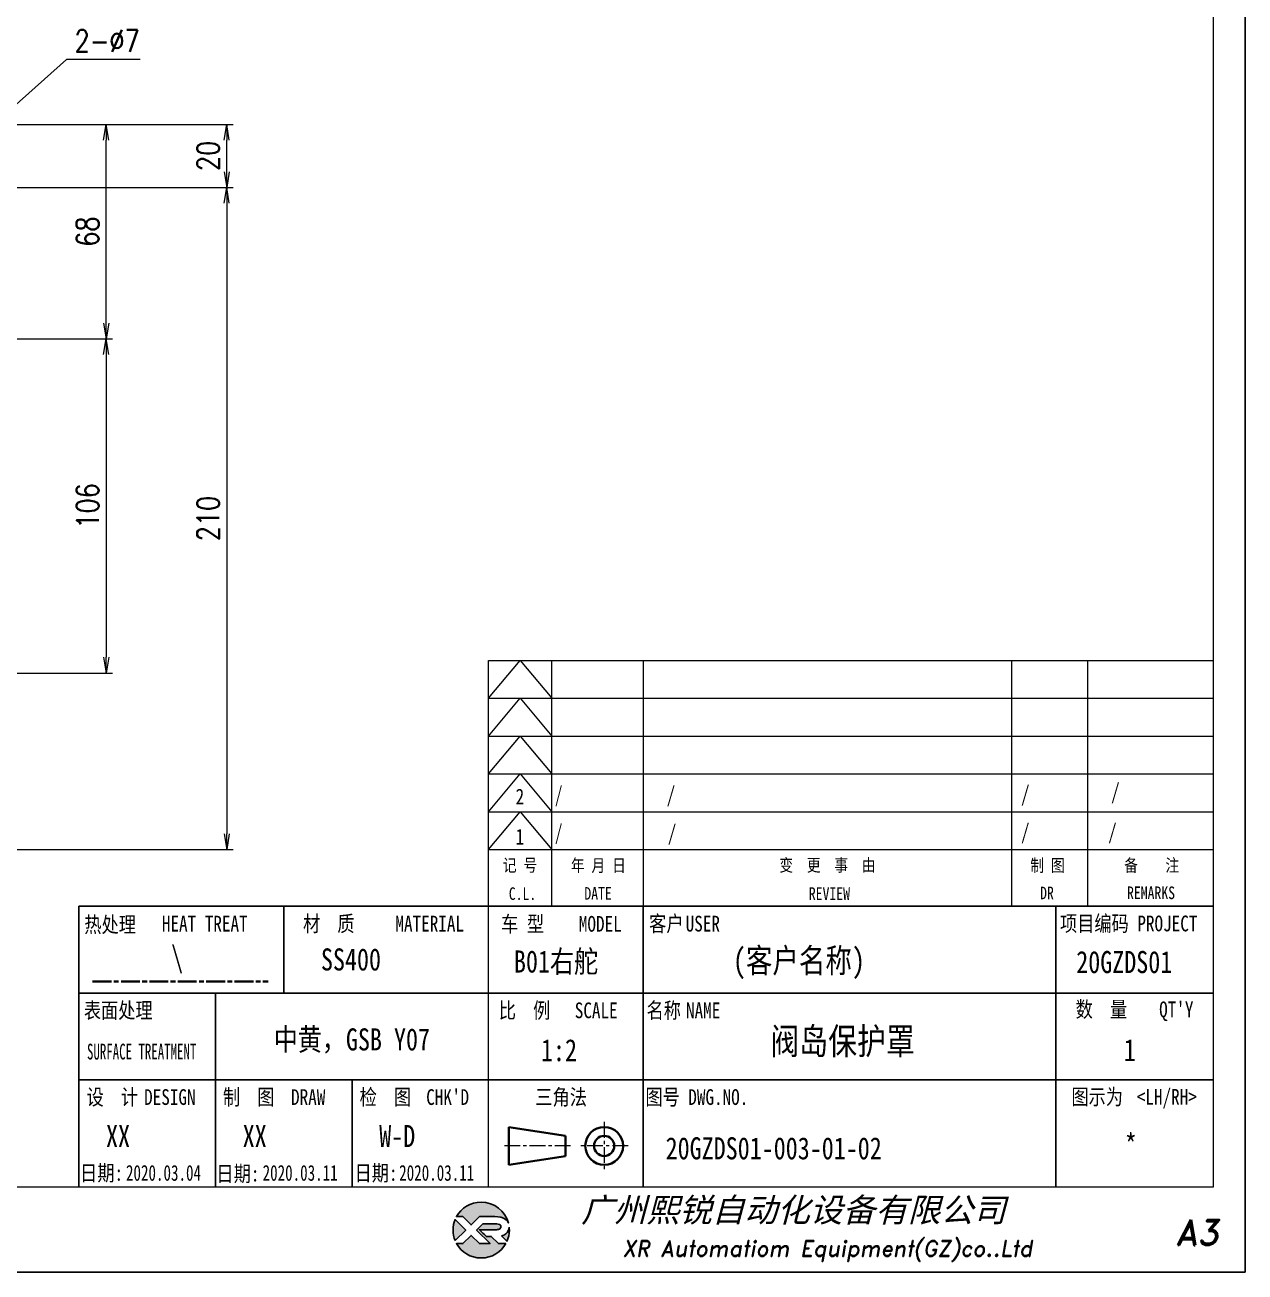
# Model space of a CAD drawing. Header units: inches. Extents: x 269 to 10986, y 1043 to 4337.
# Drawn here: x 721.9 to 1109, y 3497.4 to 3892.9 of the extents above; entities that cross this region are included whole.
import ezdxf
from ezdxf.enums import TextEntityAlignment as Align

# ---------------------------------------------------------------- set-up
doc = ezdxf.new("R2010")
doc.units = ezdxf.units.IN
doc.header["$MEASUREMENT"] = 0
doc.linetypes.add('AM_ISO08W050x2', pattern=[9, 6, -0.75, 1.5, -0.75])
doc.linetypes.add('CENTER', pattern=[2, 1.25, -0.25, 0.25, -0.25])
for name, color, linetype in [('DIM', 3, 'Continuous'), ('layer 1', 7, 'Continuous'), ('图\\M+19E79\\M+195B6\\M+18E9A', 7, 'Continuous'), ('图号', 7, 'Continuous'), ('图名', 7, 'Continuous'), ('数量', 7, 'Continuous'), ('材质', 7, 'Continuous'), ('表面处理', 7, 'Continuous'), ('车型', 7, 'Continuous')]:
    doc.layers.add(name, color=color, linetype=linetype)
for name, color, linetype, lineweight in [('中心线', 2, 'AM_ISO08W050x2', 18), ('图框', 7, 'Continuous', 18), ('标注线', 3, 'Continuous', 18), ('热处理', 7, 'Continuous', 20), ('粗点划线', 6, 'AM_ISO08W050x2', 35)]:
    doc.layers.add(name, color=color, linetype=linetype, lineweight=lineweight)
doc.layers.add('打印', color=7, linetype='Continuous', lineweight=15, plot=False)
doc.layers.add('打印-禁用', color=7, linetype='Continuous', lineweight=15, plot=False)
doc.styles.add('DIM', font='romans.shx', dxfattribs={"width": 0.8, "bigfont": 'bigfont.shx'})
doc.styles.add('STYLE1', font='')
doc.styles.add('国标', font='simfang.ttf', dxfattribs={"width": 0.8})
doc.styles.add('标题\\M+18E9A', font='romand.shx', dxfattribs={"oblique": 10, "bigfont": 'bigfont.shx'})
doc.styles.get('STYLE1').set_extended_font_data('SimSun')
doc.dimstyles.new('XR 1-2$0', dxfattribs={"dimscale": 2, "dimtxt": 3.5, "dimasz": 2.5, "dimexe": 1, "dimexo": 0.625, "dimgap": 1.2, "dimtad": 1, "dimdsep": 46, "dimtxsty": 'DIM', "dimblk": 'OPEN', "dimcen": 0, "dimclrd": 8, "dimclre": 8, "dimclrt": 2, "dimazin": 2, "dimtfac": 0.5, "dimtmove": 0, "dimatfit": 3, "dimldrblk": 'OPEN', "dimfxl": 0, "dimtolj": 2, "dimlwd": 13, "dimlwe": 13, "dimarcsym": 0})
doc.dimstyles.new('XR 1-2$3', dxfattribs={"dimscale": 2, "dimtxt": 3.5, "dimasz": 2.5, "dimexe": 1, "dimexo": 0.625, "dimgap": 1.2, "dimtad": 1, "dimtoh": 1, "dimdsep": 46, "dimtxsty": 'DIM', "dimblk": 'OPEN', "dimcen": 0, "dimclrd": 8, "dimclre": 8, "dimclrt": 2, "dimazin": 2, "dimtfac": 0.5, "dimtofl": 0, "dimtmove": 0, "dimatfit": 3, "dimldrblk": 'OPEN', "dimfxl": 0, "dimtolj": 2, "dimlwd": 18, "dimlwe": 18, "dimarcsym": 0})

# ---------------------------------------------------------------- blocks, each defined once
blk = doc.blocks.new('XR')
at = {"true_color": 0xfc8000}
h = blk.add_hatch(color=30, dxfattribs=at)
h.set_gradient(color1=(252, 128, 0), rotation=240, one_color=1, tint=1, name='INVCURVED')
edge = h.paths.add_edge_path()
edge.add_spline(control_points=[(-434.18, -5928.47), (-433.9, -5928.74), (-433.63, -5929.01), (-433.63, -5929.01), (-433.63, -5929.01), (-433.63, -5929.01), (-433.36, -5928.74), (-433.09, -5928.47)], knot_values=[0.5625, 0.5625, 0.5625, 0.5625, 0.625, 0.625, 0.625, 0.625, 0.6875, 0.6875, 0.6875, 0.6875], degree=3, periodic=0)
edge.add_spline(control_points=[(-433.09, -5928.47), (-432.82, -5928.2), (-432.54, -5927.93), (-432.54, -5927.93), (-432.54, -5927.93), (-432.54, -5927.93), (-432.04, -5927.93), (-431.53, -5927.93)], knot_values=[0.4375, 0.4375, 0.4375, 0.4375, 0.5, 0.5, 0.5, 0.5, 0.5625, 0.5625, 0.5625, 0.5625], degree=3, periodic=0)
edge.add_spline(control_points=[(-431.53, -5927.93), (-431.03, -5927.93), (-430.52, -5927.93), (-430.52, -5927.93), (-430.52, -5927.93), (-430, -5927.93), (-429.43, -5927.96), (-429.01, -5928.33)], knot_values=[0.25, 0.25, 0.25, 0.25, 0.3125, 0.3125, 0.3125, 0.3125, 0.4375, 0.4375, 0.4375, 0.4375], degree=3, periodic=0)
edge.add_spline(control_points=[(-429.01, -5928.33), (-428.88, -5928.44), (-428.78, -5928.59), (-428.71, -5928.75)], knot_values=[0.125, 0.125, 0.125, 0.125, 0.25, 0.25, 0.25, 0.25], degree=3, periodic=0)
edge.add_spline(control_points=[(-428.71, -5928.75), (-429.13, -5927.18), (-430.58, -5926.02), (-432.31, -5926.02)], knot_values=[0, 0, 0, 0, 0.125, 0.125, 0.125, 0.125], degree=3, periodic=0)
edge.add_spline(control_points=[(-432.31, -5926.02), (-433.72, -5926.02), (-434.94, -5926.79), (-435.58, -5927.93)], knot_values=[0.875, 0.875, 0.875, 0.875, 1, 1, 1, 1], degree=3, periodic=0)
edge.add_spline(control_points=[(-435.58, -5927.93), (-435.58, -5927.93), (-434.72, -5927.93), (-434.72, -5927.93), (-434.72, -5927.93), (-434.72, -5927.93), (-434.45, -5928.2), (-434.18, -5928.47)], knot_values=[0.6875, 0.6875, 0.6875, 0.6875, 0.8125, 0.8125, 0.8125, 0.8125, 0.875, 0.875, 0.875, 0.875], degree=3, periodic=0)
edge = h.paths.add_edge_path()
edge.add_spline(control_points=[(-434.79, -5929.26), (-435.04, -5929.02), (-435.34, -5928.72), (-435.54, -5928.53)], knot_values=[0.562504, 0.562504, 0.562504, 0.562504, 0.656252, 0.656252, 0.656252, 0.656252], degree=3, periodic=0)
edge.add_spline(control_points=[(-435.54, -5928.53), (-435.67, -5928.4), (-435.76, -5928.31), (-435.76, -5928.31), (-435.76, -5928.31), (-435.94, -5928.74), (-436.03, -5929.21), (-436.03, -5929.71)], knot_values=[0.25, 0.25, 0.25, 0.25, 0.312504, 0.312504, 0.312504, 0.312504, 0.562504, 0.562504, 0.562504, 0.562504], degree=3, periodic=0)
edge.add_spline(control_points=[(-436.03, -5929.71), (-436.03, -5930.2), (-435.94, -5930.67), (-435.76, -5931.1), (-435.76, -5931.1), (-435.4, -5930.75), (-435.05, -5930.4)], knot_values=[0.874998, 0.874998, 0.874998, 0.874998, 1.124998, 1.124998, 1.124998, 1.25, 1.25, 1.25, 1.25], degree=3, periodic=0)
edge.add_spline(control_points=[(-435.05, -5930.4), (-434.7, -5930.05), (-434.34, -5929.71), (-434.34, -5929.71), (-434.34, -5929.71), (-434.34, -5929.71), (-434.34, -5929.71), (-434.34, -5929.71)], knot_values=[0.749878, 0.749878, 0.749878, 0.749878, 0.874875, 0.874875, 0.874875, 0.874875, 0.874998, 0.874998, 0.874998, 0.874998], degree=3, periodic=0)
edge.add_spline(control_points=[(-434.34, -5929.71), (-434.34, -5929.71), (-434.34, -5929.71), (-434.34, -5929.71)], knot_values=[0.749634, 0.749634, 0.749634, 0.749634, 0.749817, 0.749817, 0.749817, 0.749817], degree=3, periodic=0)
edge.add_spline(control_points=[(-434.35, -5929.7), (-434.35, -5929.7), (-434.35, -5929.7), (-434.35, -5929.7)], knot_values=[0.738281, 0.738281, 0.738281, 0.738281, 0.742188, 0.742188, 0.742188, 0.742188], degree=3, periodic=0)
edge.add_spline(control_points=[(-434.35, -5929.7), (-434.36, -5929.69), (-434.37, -5929.68), (-434.38, -5929.67)], knot_values=[0.726563, 0.726563, 0.726563, 0.726563, 0.738281, 0.738281, 0.738281, 0.738281], degree=3, periodic=0)
edge.add_spline(control_points=[(-434.38, -5929.67), (-434.38, -5929.66), (-434.39, -5929.65), (-434.4, -5929.65)], knot_values=[0.718751, 0.718751, 0.718751, 0.718751, 0.726563, 0.726563, 0.726563, 0.726563], degree=3, periodic=0)
edge.add_spline(control_points=[(-434.4, -5929.65), (-434.42, -5929.63), (-434.45, -5929.6), (-434.47, -5929.58)], knot_values=[0.703126, 0.703126, 0.703126, 0.703126, 0.718751, 0.718751, 0.718751, 0.718751], degree=3, periodic=0)
edge.add_spline(control_points=[(-434.47, -5929.58), (-434.5, -5929.55), (-434.53, -5929.52), (-434.56, -5929.49)], knot_values=[0.687501, 0.687501, 0.687501, 0.687501, 0.703126, 0.703126, 0.703126, 0.703126], degree=3, periodic=0)
edge.add_spline(control_points=[(-434.56, -5929.49), (-434.63, -5929.42), (-434.71, -5929.35), (-434.79, -5929.26)], knot_values=[0.656252, 0.656252, 0.656252, 0.656252, 0.687501, 0.687501, 0.687501, 0.687501], degree=3, periodic=0)
at = {"true_color": 0x0348ff}
h = blk.add_hatch(color=160, dxfattribs=at)
h.set_gradient(color1=(3, 72, 255), color2=(0, 41, 153), one_color=1, tint=0.3, name='HEMISPHERICAL')
edge = h.paths.add_edge_path()
edge.add_spline(control_points=[(-432.54, -5929.67), (-432.26, -5929.95), (-431.94, -5930.23), (-431.66, -5930.51), (-431.66, -5930.51), (-431.66, -5930.51), (-431.66, -5930.51), (-431.66, -5930.51)], knot_values=[0.736842, 0.736842, 0.736842, 0.736842, 0.789474, 0.789474, 0.789474, 0.789474, 0.802633, 0.802633, 0.802633, 0.802633], degree=3, periodic=0)
edge.add_spline(control_points=[(-431.66, -5930.51), (-431.65, -5930.51), (-431.65, -5930.52), (-431.65, -5930.52)], knot_values=[0.802633, 0.802633, 0.802633, 0.802633, 0.815791, 0.815791, 0.815791, 0.815791], degree=3, periodic=0)
edge.add_spline(control_points=[(-431.65, -5930.52), (-431.64, -5930.53), (-431.64, -5930.53), (-431.64, -5930.53)], knot_values=[0.815791, 0.815791, 0.815791, 0.815791, 0.82237, 0.82237, 0.82237, 0.82237], degree=3, periodic=0)
edge.add_spline(control_points=[(-431.64, -5930.53), (-431.64, -5930.53), (-431.64, -5930.53), (-431.63, -5930.54)], knot_values=[0.82237, 0.82237, 0.82237, 0.82237, 0.828949, 0.828949, 0.828949, 0.828949], degree=3, periodic=0)
edge.add_spline(control_points=[(-431.63, -5930.54), (-431.63, -5930.54), (-431.63, -5930.54), (-431.63, -5930.54), (-431.63, -5930.54), (-431.63, -5930.54), (-431.59, -5930.54), (-431.52, -5930.54)], knot_values=[0.841901, 0.841901, 0.841901, 0.841901, 0.842105, 0.842105, 0.842105, 0.842105, 0.855264, 0.855264, 0.855264, 0.855264], degree=3, periodic=0)
edge.add_spline(control_points=[(-431.52, -5930.54), (-431.46, -5930.54), (-431.38, -5930.54), (-431.3, -5930.54)], knot_values=[0.855264, 0.855264, 0.855264, 0.855264, 0.868422, 0.868422, 0.868422, 0.868422], degree=3, periodic=0)
edge.add_spline(control_points=[(-431.3, -5930.54), (-431.26, -5930.54), (-431.22, -5930.54), (-431.18, -5930.54)], knot_values=[0.868422, 0.868422, 0.868422, 0.868422, 0.875, 0.875, 0.875, 0.875], degree=3, periodic=0)
edge.add_spline(control_points=[(-431.18, -5930.54), (-431.14, -5930.54), (-431.1, -5930.54), (-431.07, -5930.54)], knot_values=[0.875, 0.875, 0.875, 0.875, 0.881579, 0.881579, 0.881579, 0.881579], degree=3, periodic=0)
edge.add_spline(control_points=[(-431.07, -5930.54), (-431.05, -5930.54), (-431.04, -5930.54), (-431.03, -5930.54)], knot_values=[0.881579, 0.881579, 0.881579, 0.881579, 0.884869, 0.884869, 0.884869, 0.884869], degree=3, periodic=0)
edge.add_spline(control_points=[(-431.03, -5930.54), (-431.02, -5930.54), (-431, -5930.54), (-431, -5930.54)], knot_values=[0.884869, 0.884869, 0.884869, 0.884869, 0.888158, 0.888158, 0.888158, 0.888158], degree=3, periodic=0)
edge.add_spline(control_points=[(-431, -5930.54), (-430.99, -5930.54), (-430.99, -5930.54), (-430.98, -5930.54)], knot_values=[0.888158, 0.888158, 0.888158, 0.888158, 0.889803, 0.889803, 0.889803, 0.889803], degree=3, periodic=0)
edge.add_spline(control_points=[(-430.98, -5930.54), (-430.98, -5930.54), (-430.98, -5930.54), (-430.97, -5930.54)], knot_values=[0.889803, 0.889803, 0.889803, 0.889803, 0.891447, 0.891447, 0.891447, 0.891447], degree=3, periodic=0)
edge.add_spline(control_points=[(-430.97, -5930.54), (-430.97, -5930.54), (-430.97, -5930.54), (-430.97, -5930.54)], knot_values=[0.891447, 0.891447, 0.891447, 0.891447, 0.89227, 0.89227, 0.89227, 0.89227], degree=3, periodic=0)
edge.add_spline(control_points=[(-430.97, -5930.54), (-430.97, -5930.54), (-430.97, -5930.54), (-430.97, -5930.54)], knot_values=[0.89227, 0.89227, 0.89227, 0.89227, 0.893092, 0.893092, 0.893092, 0.893092], degree=3, periodic=0)
edge.add_spline(control_points=[(-430.97, -5930.54), (-430.97, -5930.54), (-430.97, -5930.54), (-430.97, -5930.54)], knot_values=[0.893092, 0.893092, 0.893092, 0.893092, 0.893503, 0.893503, 0.893503, 0.893503], degree=3, periodic=0)
edge.add_spline(control_points=[(-430.97, -5930.54), (-430.97, -5930.54), (-430.97, -5930.54), (-430.97, -5930.54)], knot_values=[0.893503, 0.893503, 0.893503, 0.893503, 0.893914, 0.893914, 0.893914, 0.893914], degree=3, periodic=0)
edge.add_spline(control_points=[(-430.97, -5930.54), (-430.97, -5930.54), (-430.97, -5930.54), (-430.97, -5930.54)], knot_values=[0.893914, 0.893914, 0.893914, 0.893914, 0.89412, 0.89412, 0.89412, 0.89412], degree=3, periodic=0)
edge.add_spline(control_points=[(-430.97, -5930.54), (-430.97, -5930.54), (-430.97, -5930.54), (-430.97, -5930.54)], knot_values=[0.89412, 0.89412, 0.89412, 0.89412, 0.894326, 0.894326, 0.894326, 0.894326], degree=3, periodic=0)
edge.add_spline(control_points=[(-430.97, -5930.54), (-430.97, -5930.54), (-430.97, -5930.54), (-430.97, -5930.54)], knot_values=[0.894428, 0.894428, 0.894428, 0.894428, 0.894531, 0.894531, 0.894531, 0.894531], degree=3, periodic=0)
edge.add_spline(control_points=[(-430.97, -5930.54), (-430.97, -5930.54), (-430.97, -5930.54), (-430.97, -5930.54)], knot_values=[0.894531, 0.894531, 0.894531, 0.894531, 0.894583, 0.894583, 0.894583, 0.894583], degree=3, periodic=0)
edge.add_spline(control_points=[(-430.97, -5930.54), (-430.97, -5930.54), (-430.97, -5930.54), (-430.97, -5930.54), (-430.97, -5930.54), (-430.97, -5930.54), (-430.73, -5930.78), (-430.49, -5931.01)], knot_values=[0.894685, 0.894685, 0.894685, 0.894685, 0.894737, 0.894737, 0.894737, 0.894737, 0.921052, 0.921052, 0.921052, 0.921052], degree=3, periodic=0)
edge.add_spline(control_points=[(-430.49, -5931.01), (-430.26, -5931.24), (-430.02, -5931.48), (-430.02, -5931.48)], knot_values=[0.921052, 0.921052, 0.921052, 0.921052, 0.947368, 0.947368, 0.947368, 0.947368], degree=3, periodic=0)
edge.add_spline(control_points=[(-430.02, -5931.48), (-430.02, -5931.48), (-430.02, -5931.48), (-430.02, -5931.48)], knot_values=[0.947522, 0.947522, 0.947522, 0.947522, 0.947573, 0.947573, 0.947573, 0.947573], degree=3, periodic=0)
edge.add_spline(control_points=[(-430.02, -5931.48), (-430.02, -5931.48), (-430.02, -5931.48), (-430.02, -5931.48)], knot_values=[0.947573, 0.947573, 0.947573, 0.947573, 0.947676, 0.947676, 0.947676, 0.947676], degree=3, periodic=0)
edge.add_spline(control_points=[(-430.02, -5931.48), (-430.02, -5931.48), (-430.02, -5931.48), (-430.02, -5931.48)], knot_values=[0.947676, 0.947676, 0.947676, 0.947676, 0.947779, 0.947779, 0.947779, 0.947779], degree=3, periodic=0)
edge.add_spline(control_points=[(-430.02, -5931.48), (-430.02, -5931.48), (-430.02, -5931.48), (-430.02, -5931.48)], knot_values=[0.947779, 0.947779, 0.947779, 0.947779, 0.947984, 0.947984, 0.947984, 0.947984], degree=3, periodic=0)
edge.add_spline(control_points=[(-430.02, -5931.48), (-430.02, -5931.48), (-430.02, -5931.48), (-430.02, -5931.48)], knot_values=[0.947984, 0.947984, 0.947984, 0.947984, 0.94819, 0.94819, 0.94819, 0.94819], degree=3, periodic=0)
edge.add_spline(control_points=[(-430.02, -5931.48), (-430.02, -5931.48), (-430.02, -5931.48), (-430.02, -5931.48)], knot_values=[0.94819, 0.94819, 0.94819, 0.94819, 0.948601, 0.948601, 0.948601, 0.948601], degree=3, periodic=0)
edge.add_spline(control_points=[(-430.02, -5931.48), (-430.02, -5931.48), (-430.02, -5931.48), (-430.02, -5931.48)], knot_values=[0.948601, 0.948601, 0.948601, 0.948601, 0.949012, 0.949012, 0.949012, 0.949012], degree=3, periodic=0)
edge.add_spline(control_points=[(-430.02, -5931.48), (-430.02, -5931.48), (-430.01, -5931.48), (-430.01, -5931.48)], knot_values=[0.949012, 0.949012, 0.949012, 0.949012, 0.949834, 0.949834, 0.949834, 0.949834], degree=3, periodic=0)
edge.add_spline(control_points=[(-430.01, -5931.48), (-430.01, -5931.48), (-430.01, -5931.48), (-430.01, -5931.48)], knot_values=[0.949834, 0.949834, 0.949834, 0.949834, 0.950657, 0.950657, 0.950657, 0.950657], degree=3, periodic=0)
edge.add_spline(control_points=[(-430.01, -5931.48), (-430.01, -5931.48), (-430, -5931.48), (-430, -5931.48)], knot_values=[0.950657, 0.950657, 0.950657, 0.950657, 0.952301, 0.952301, 0.952301, 0.952301], degree=3, periodic=0)
edge.add_spline(control_points=[(-430, -5931.48), (-429.99, -5931.48), (-429.98, -5931.48), (-429.98, -5931.48)], knot_values=[0.952301, 0.952301, 0.952301, 0.952301, 0.953946, 0.953946, 0.953946, 0.953946], degree=3, periodic=0)
edge.add_spline(control_points=[(-429.98, -5931.48), (-429.96, -5931.48), (-429.95, -5931.48), (-429.93, -5931.48)], knot_values=[0.953946, 0.953946, 0.953946, 0.953946, 0.957236, 0.957236, 0.957236, 0.957236], degree=3, periodic=0)
edge.add_spline(control_points=[(-429.93, -5931.48), (-429.91, -5931.48), (-429.89, -5931.48), (-429.87, -5931.48)], knot_values=[0.957236, 0.957236, 0.957236, 0.957236, 0.960525, 0.960525, 0.960525, 0.960525], degree=3, periodic=0)
edge.add_spline(control_points=[(-429.87, -5931.48), (-429.82, -5931.48), (-429.77, -5931.48), (-429.71, -5931.48)], knot_values=[0.960525, 0.960525, 0.960525, 0.960525, 0.967104, 0.967104, 0.967104, 0.967104], degree=3, periodic=0)
edge.add_spline(control_points=[(-429.71, -5931.48), (-429.65, -5931.48), (-429.59, -5931.48), (-429.53, -5931.48)], knot_values=[0.967104, 0.967104, 0.967104, 0.967104, 0.973683, 0.973683, 0.973683, 0.973683], degree=3, periodic=0)
edge.add_spline(control_points=[(-429.53, -5931.48), (-429.41, -5931.48), (-429.29, -5931.48), (-429.19, -5931.48)], knot_values=[0.973683, 0.973683, 0.973683, 0.973683, 0.98684, 0.98684, 0.98684, 0.98684], degree=3, periodic=0)
edge.add_spline(control_points=[(-429.19, -5931.48), (-429.1, -5931.48), (-429.04, -5931.48), (-429.04, -5931.48), (-429.67, -5932.62), (-430.9, -5933.39), (-432.31, -5933.39)], knot_values=[0.98684, 0.98684, 0.98684, 0.98684, 1, 1, 1, 1.052632, 1.052632, 1.052632, 1.052632], degree=3, periodic=0)
edge.add_spline(control_points=[(-432.31, -5933.39), (-433.72, -5933.39), (-434.94, -5932.62), (-435.58, -5931.48), (-435.58, -5931.48), (-435.58, -5931.48), (-435.36, -5931.48), (-435.15, -5931.48)], knot_values=[0.052632, 0.052632, 0.052632, 0.052632, 0.105263, 0.105263, 0.105263, 0.105263, 0.131579, 0.131579, 0.131579, 0.131579], degree=3, periodic=0)
edge.add_spline(control_points=[(-435.15, -5931.48), (-434.93, -5931.48), (-434.72, -5931.48), (-434.72, -5931.48), (-434.72, -5931.48), (-434.72, -5931.48), (-434.45, -5931.21), (-434.18, -5930.94)], knot_values=[0.131579, 0.131579, 0.131579, 0.131579, 0.157895, 0.157895, 0.157895, 0.157895, 0.184211, 0.184211, 0.184211, 0.184211], degree=3, periodic=0)
edge.add_spline(control_points=[(-434.18, -5930.94), (-433.9, -5930.67), (-433.63, -5930.4), (-433.63, -5930.4), (-433.63, -5930.4), (-433.63, -5930.4), (-433.36, -5930.67), (-433.09, -5930.94)], knot_values=[0.184211, 0.184211, 0.184211, 0.184211, 0.210526, 0.210526, 0.210526, 0.210526, 0.236842, 0.236842, 0.236842, 0.236842], degree=3, periodic=0)
edge.add_spline(control_points=[(-433.09, -5930.94), (-432.82, -5931.21), (-432.54, -5931.48), (-432.54, -5931.48), (-432.54, -5931.48), (-432.54, -5931.48), (-432.19, -5931.48), (-431.83, -5931.48)], knot_values=[0.236842, 0.236842, 0.236842, 0.236842, 0.263158, 0.263158, 0.263158, 0.263158, 0.289474, 0.289474, 0.289474, 0.289474], degree=3, periodic=0)
edge.add_spline(control_points=[(-431.83, -5931.48), (-431.48, -5931.48), (-431.12, -5931.48), (-431.12, -5931.48), (-431.12, -5931.48), (-431.12, -5931.48), (-431.57, -5931.03), (-432.02, -5930.59)], knot_values=[0.289474, 0.289474, 0.289474, 0.289474, 0.315789, 0.315789, 0.315789, 0.315789, 0.342105, 0.342105, 0.342105, 0.342105], degree=3, periodic=0)
edge.add_spline(control_points=[(-432.02, -5930.59), (-432.47, -5930.15), (-432.92, -5929.71), (-432.92, -5929.71), (-432.92, -5929.71), (-432.92, -5929.71), (-432.71, -5929.5), (-432.5, -5929.29)], knot_values=[0.342105, 0.342105, 0.342105, 0.342105, 0.368421, 0.368421, 0.368421, 0.368421, 0.394737, 0.394737, 0.394737, 0.394737], degree=3, periodic=0)
edge.add_spline(control_points=[(-432.5, -5929.29), (-432.3, -5929.09), (-432.09, -5928.88), (-432.09, -5928.88)], knot_values=[0.394737, 0.394737, 0.394737, 0.394737, 0.421053, 0.421053, 0.421053, 0.421053], degree=3, periodic=0)
edge.add_spline(control_points=[(-432.09, -5928.88), (-432.09, -5928.88), (-432.06, -5928.86), (-432.06, -5928.86)], knot_values=[0.421053, 0.421053, 0.421053, 0.421053, 0.473684, 0.473684, 0.473684, 0.473684], degree=3, periodic=0)
edge.add_spline(control_points=[(-432.06, -5928.86), (-432.06, -5928.86), (-432.06, -5928.86), (-432.06, -5928.86), (-432.06, -5928.86), (-432.06, -5928.86), (-430.4, -5928.86), (-430.26, -5928.86)], knot_values=[0.473684, 0.473684, 0.473684, 0.473684, 0.473684, 0.473684, 0.473684, 0.473684, 0.526316, 0.526316, 0.526316, 0.526316], degree=3, periodic=0)
edge.add_spline(control_points=[(-430.26, -5928.86), (-429.54, -5928.86), (-429.62, -5929.4), (-429.83, -5929.55)], knot_values=[0.526316, 0.526316, 0.526316, 0.526316, 0.578947, 0.578947, 0.578947, 0.578947], degree=3, periodic=0)
edge.add_spline(control_points=[(-429.83, -5929.55), (-429.94, -5929.62), (-430.08, -5929.65), (-430.26, -5929.65), (-430.26, -5929.65), (-430.26, -5929.65), (-430.48, -5929.65), (-430.71, -5929.66)], knot_values=[0.578947, 0.578947, 0.578947, 0.578947, 0.631579, 0.631579, 0.631579, 0.631579, 0.657895, 0.657895, 0.657895, 0.657895], degree=3, periodic=0)
edge.add_spline(control_points=[(-430.71, -5929.66), (-430.93, -5929.66), (-431.15, -5929.67), (-431.15, -5929.67), (-431.15, -5929.67), (-431.15, -5929.67), (-432.54, -5929.67), (-432.54, -5929.67)], knot_values=[0.657895, 0.657895, 0.657895, 0.657895, 0.684211, 0.684211, 0.684211, 0.684211, 0.736842, 0.736842, 0.736842, 0.736842], degree=3, periodic=0)
edge = h.paths.add_edge_path()
edge.add_spline(control_points=[(-428.6, -5929.32), (-428.61, -5929.67), (-428.76, -5930), (-429.06, -5930.22)], knot_values=[0.8, 0.8, 0.8, 0.8, 1, 1, 1, 1], degree=3, periodic=0)
edge.add_spline(control_points=[(-429.06, -5930.22), (-429.22, -5930.34), (-429.41, -5930.43), (-429.61, -5930.48)], knot_values=[0.6, 0.6, 0.6, 0.6, 0.8, 0.8, 0.8, 0.8], degree=3, periodic=0)
edge.add_spline(control_points=[(-429.61, -5930.48), (-429.61, -5930.48), (-428.9, -5931.19), (-428.9, -5931.19), (-428.9, -5931.19), (-428.69, -5930.73), (-428.58, -5930.23), (-428.58, -5929.71)], knot_values=[0.2, 0.2, 0.2, 0.2, 0.4, 0.4, 0.4, 0.4, 0.6, 0.6, 0.6, 0.6], degree=3, periodic=0)
edge.add_spline(control_points=[(-428.58, -5929.71), (-428.58, -5929.58), (-428.59, -5929.45), (-428.6, -5929.32)], knot_values=[0, 0, 0, 0, 0.2, 0.2, 0.2, 0.2], degree=3, periodic=0)
at = {"layer": 'layer 1', "color": 30}
for points, knots in [([(-432.31, -5926.02), (-430.58, -5926.02), (-429.13, -5927.18), (-428.71, -5928.75), (-428.71, -5928.75), (-428.78, -5928.59), (-428.88, -5928.44), (-429.01, -5928.33), (-429.01, -5928.33), (-429.43, -5927.96), (-430, -5927.93), (-430.52, -5927.93), (-430.52, -5927.93), (-430.52, -5927.93), (-432.54, -5927.93), (-432.54, -5927.93), (-432.54, -5927.93), (-432.54, -5927.93), (-433.63, -5929.01), (-433.63, -5929.01), (-433.63, -5929.01), (-433.63, -5929.01), (-434.72, -5927.93), (-434.72, -5927.93), (-434.72, -5927.93), (-434.72, -5927.93), (-435.58, -5927.93), (-435.58, -5927.93), (-435.58, -5927.93), (-434.94, -5926.79), (-433.72, -5926.02), (-432.31, -5926.02)], [0, 0, 0, 0, 0.125, 0.125, 0.125, 0.125, 0.25, 0.25, 0.25, 0.25, 0.375, 0.375, 0.375, 0.375, 0.5, 0.5, 0.5, 0.5, 0.625, 0.625, 0.625, 0.625, 0.75, 0.75, 0.75, 0.75, 0.875, 0.875, 0.875, 0.875, 1, 1, 1, 1]), ([(-435.76, -5931.1), (-435.94, -5930.67), (-436.03, -5930.2), (-436.03, -5929.71), (-436.03, -5929.71), (-436.03, -5929.21), (-435.94, -5928.74), (-435.76, -5928.31), (-435.76, -5928.31), (-435.76, -5928.31), (-434.34, -5929.71), (-434.34, -5929.71), (-434.34, -5929.71), (-434.34, -5929.71), (-435.76, -5931.1), (-435.76, -5931.1)], [0, 0, 0, 0, 0.25, 0.25, 0.25, 0.25, 0.5, 0.5, 0.5, 0.5, 0.75, 0.75, 0.75, 0.75, 1, 1, 1, 1])]:
    blk.add_open_spline(points, degree=3, knots=knots, dxfattribs=at)
at = {"layer": 'layer 1', "color": 154}
for points, knots in [([(-429.04, -5931.48), (-429.67, -5932.62), (-430.9, -5933.39), (-432.31, -5933.39), (-432.31, -5933.39), (-433.72, -5933.39), (-434.94, -5932.62), (-435.58, -5931.48), (-435.58, -5931.48), (-435.58, -5931.48), (-434.72, -5931.48), (-434.72, -5931.48), (-434.72, -5931.48), (-434.72, -5931.48), (-433.63, -5930.4), (-433.63, -5930.4), (-433.63, -5930.4), (-433.63, -5930.4), (-432.54, -5931.48), (-432.54, -5931.48), (-432.54, -5931.48), (-432.54, -5931.48), (-431.12, -5931.48), (-431.12, -5931.48), (-431.12, -5931.48), (-431.12, -5931.48), (-432.92, -5929.71), (-432.92, -5929.71), (-432.92, -5929.71), (-432.92, -5929.71), (-432.09, -5928.88), (-432.09, -5928.88), (-432.09, -5928.88), (-432.09, -5928.88), (-432.06, -5928.86), (-432.06, -5928.86), (-432.06, -5928.86), (-432.06, -5928.86), (-430.4, -5928.86), (-430.26, -5928.86), (-430.26, -5928.86), (-429.54, -5928.86), (-429.62, -5929.4), (-429.83, -5929.55), (-429.83, -5929.55), (-429.94, -5929.62), (-430.08, -5929.65), (-430.26, -5929.65), (-430.26, -5929.65), (-430.26, -5929.65), (-431.15, -5929.67), (-431.15, -5929.67), (-431.15, -5929.67), (-431.15, -5929.67), (-432.54, -5929.67), (-432.54, -5929.67), (-432.54, -5929.67), (-432.26, -5929.95), (-431.94, -5930.23), (-431.66, -5930.51), (-431.66, -5930.51), (-431.66, -5930.51), (-431.63, -5930.54), (-431.63, -5930.54), (-431.63, -5930.54), (-431.63, -5930.54), (-430.97, -5930.54), (-430.97, -5930.54), (-430.97, -5930.54), (-430.97, -5930.54), (-430.02, -5931.48), (-430.02, -5931.48), (-430.02, -5931.48), (-430.02, -5931.48), (-429.04, -5931.48), (-429.04, -5931.48)], [0, 0, 0, 0, 0.052632, 0.052632, 0.052632, 0.052632, 0.105263, 0.105263, 0.105263, 0.105263, 0.157895, 0.157895, 0.157895, 0.157895, 0.210526, 0.210526, 0.210526, 0.210526, 0.263158, 0.263158, 0.263158, 0.263158, 0.315789, 0.315789, 0.315789, 0.315789, 0.368421, 0.368421, 0.368421, 0.368421, 0.421053, 0.421053, 0.421053, 0.421053, 0.473684, 0.473684, 0.473684, 0.473684, 0.526316, 0.526316, 0.526316, 0.526316, 0.578947, 0.578947, 0.578947, 0.578947, 0.631579, 0.631579, 0.631579, 0.631579, 0.684211, 0.684211, 0.684211, 0.684211, 0.736842, 0.736842, 0.736842, 0.736842, 0.789474, 0.789474, 0.789474, 0.789474, 0.842105, 0.842105, 0.842105, 0.842105, 0.894737, 0.894737, 0.894737, 0.894737, 0.947368, 0.947368, 0.947368, 0.947368, 1, 1, 1, 1]), ([(-428.6, -5929.32), (-428.59, -5929.45), (-428.58, -5929.58), (-428.58, -5929.71), (-428.58, -5929.71), (-428.58, -5930.23), (-428.69, -5930.73), (-428.9, -5931.19), (-428.9, -5931.19), (-428.9, -5931.19), (-429.61, -5930.48), (-429.61, -5930.48), (-429.61, -5930.48), (-429.41, -5930.43), (-429.22, -5930.34), (-429.06, -5930.22), (-429.06, -5930.22), (-428.76, -5930), (-428.61, -5929.67), (-428.6, -5929.32)], [0, 0, 0, 0, 0.2, 0.2, 0.2, 0.2, 0.4, 0.4, 0.4, 0.4, 0.6, 0.6, 0.6, 0.6, 0.8, 0.8, 0.8, 0.8, 1, 1, 1, 1])]:
    blk.add_open_spline(points, degree=3, knots=knots, dxfattribs=at)
blk = doc.blocks.new('GZDEH零件A3图框V01版')
at = {"layer": '中心线', "color": 1, "linetype": 'CENTER', "lineweight": 5, "ltscale": 2}
for p, q in [((3175.82, -1822.66), (3175.82, -1830.26)), ((3170.49, -1826.46), (3159.89, -1826.46)), ((3179.62, -1826.46), (3172.02, -1826.46))]:
    blk.add_line(p, q, dxfattribs=at)
at = {"layer": '图\\M+19E79\\M+195B6\\M+18E9A', "color": 7}
blk.add_line((3272.49, -1788.46), (3092.49, -1788.46), dxfattribs=at)
at = {"layer": '图\\M+19E79\\M+195B6\\M+18E9A', "color": 9}
for p, q in [((3272.49, -1788.46), (3092.49, -1788.46)), ((3124.99, -1788.46), (3124.99, -1802.35)), ((3181.99, -1788.46), (3181.99, -1832.96)), ((3247.49, -1788.46), (3247.49, -1832.96)), ((3181.99, -1802.21), (3092.49, -1802.21)), ((3114.17, -1802.21), (3114.17, -1815.96)), ((3181.99, -1802.21), (3272.49, -1802.21)), ((3181.99, -1815.96), (3092.49, -1815.96)), ((3114.17, -1815.96), (3114.17, -1832.96)), ((3114.17, -1815.96), (3114.17, -1832.96)), ((3135.83, -1815.96), (3135.83, -1832.96)), ((3135.83, -1815.96), (3135.83, -1832.96)), ((3181.99, -1815.96), (3272.49, -1815.96))]:
    blk.add_line(p, q, dxfattribs=at)
at = {"layer": '图\\M+19E79\\M+195B6\\M+18E9A', "color": 9, "linetype": 'Continuous'}
blk.add_line((3092.49, -1832.96), (3092.49, -1788.46), dxfattribs=at)
at = {"layer": '图框', "linetype": 'Continuous'}
for p, q in [((3272.49, -1832.96), (3272.49, -1554.46)), ((3157.49, -1749.46), (3272.49, -1749.46)), ((3157.49, -1832.96), (3157.49, -1749.46)), ((2882.49, -1832.96), (3272.49, -1832.96))]:
    blk.add_line(p, q, dxfattribs=at)
at = {"layer": '图框', "color": 9}
for p, q in [((3157.49, -1755.46), (3162.49, -1749.46)), ((3162.49, -1749.46), (3167.49, -1755.46)), ((3167.49, -1788.46), (3167.49, -1749.46)), ((3240.49, -1788.46), (3240.49, -1749.46)), ((3252.49, -1749.46), (3252.49, -1788.46)), ((3157.49, -1755.46), (3272.49, -1755.46)), ((3157.49, -1761.46), (3162.49, -1755.46)), ((3162.49, -1755.46), (3167.49, -1761.46)), ((3157.49, -1761.46), (3272.49, -1761.46)), ((3157.49, -1767.46), (3162.49, -1761.46)), ((3162.49, -1761.46), (3167.49, -1767.46)), ((3157.49, -1767.46), (3272.49, -1767.46)), ((3157.49, -1773.46), (3162.49, -1767.46)), ((3162.49, -1767.46), (3167.49, -1773.46)), ((3157.49, -1773.46), (3272.49, -1773.46)), ((3157.49, -1779.46), (3162.49, -1773.46)), ((3162.49, -1773.46), (3167.49, -1779.46)), ((3157.49, -1779.46), (3272.49, -1779.46))]:
    blk.add_line(p, q, dxfattribs=at)
at = {"layer": '图框', "color": 9, "linetype": 'Continuous'}
blk.add_line((3181.99, -1749.46), (3181.99, -1832.96), dxfattribs=at)
at = {"layer": '图框', "color": 2, "linetype": 'ByBlock', "lineweight": 35}
for p, q in [((3169.69, -1824.86), (3160.69, -1823.46)), ((3160.69, -1829.46), (3160.69, -1823.46)), ((3169.69, -1824.86), (3169.69, -1828.06)), ((3169.69, -1828.06), (3160.69, -1829.46))]:
    blk.add_line(p, q, dxfattribs=at)
for radius in [3, 1.6]:
    blk.add_circle((3175.82, -1826.46), radius, dxfattribs=at)
at = {"layer": '打印-禁用', "linetype": 'Continuous'}
for p, q in [((3277.49, -1846.46), (3277.49, -1549.46)), ((2857.49, -1846.46), (3277.49, -1846.46))]:
    blk.add_line(p, q, dxfattribs=at)
at = {"layer": 'DIM', "xscale": 1.199999999999818, "yscale": 1.199999999999818, "zscale": 1.199999999999818}
blk.add_blockref('XR', (3675.07, 5275.84), dxfattribs=at)
at = {"layer": '图\\M+19E79\\M+195B6\\M+18E9A', "color": 9, "style": '国标'}
for s, width, p in [('材  质', 0.8, (3128.04, -1792.46)), ('项目编码 PROJECT', 0.8, (3248.13, -1792.43)), ('热处理', 0.8, (3093.35, -1792.61)), ('表面处理', 0.8, (3093.27, -1806.21)), ('比  例\u3000', 0.8, (3159.1, -1806.21)), ('名称\u3000', 0.8, (3182.54, -1806.21)), ('数  量', 0.8, (3250.61, -1806.05)), ("QT'Y ", 0.8, (3263.86, -1806.05)), ('SCALE', 0.8, (3171.15, -1806.21)), ('NAME', 0.8, (3188.8, -1806.21)), ('SURFACE TREATMENT', 0.6, (3093.77, -1812.75)), ("CHK'D", 0.8, (3147.58, -1819.96)), ('三角法', 0.8, (3164.9, -1819.96)), ('图号', 0.8, (3182.36, -1819.96)), ('图示为', 0.8, (3249.94, -1819.93)), ('<LH/RH>', 0.8, (3260.31, -1819.93)), (' DESIGN', 0.8, (3101.47, -1819.96)), (' DRAW', 0.8, (3124.78, -1819.96)), ('DWG.NO.', 0.8, (3189.16, -1819.96))]:
    blk.add_text(s, height=2.5, dxfattribs=dict(at, width=width)).set_placement(p)
at = {"layer": '图\\M+19E79\\M+195B6\\M+18E9A', "color": 9, "style": '国标', "width": 0.8}
for s, p in [('车 型', (3162.87, -1791.2)), ('MODEL', (3175.2, -1791.24))]:
    blk.add_text(s, height=2.5, dxfattribs=at).set_placement(p, align=Align.MIDDLE)
for s, p in [('客户', (3185.68, -1792.46)), ('HEAT TREAT', (3112.45, -1792.46)), ('MATERIAL', (3148.14, -1792.46)), ('USER', (3191.46, -1792.46)), ('设  计', (3097.79, -1819.96)), ('制  图', (3119.43, -1819.96)), ('检  图', (3141.11, -1819.96)), ('日期:', (3096.09, -1832)), ('日期:', (3117.71, -1832.1)), ('日期:', (3139.62, -1832))]:
    blk.add_text(s, height=2.5, dxfattribs=at).set_placement(p, align=Align.CENTER)
at = {"layer": '图\\M+19E79\\M+195B6\\M+18E9A', "color": 7, "lineweight": -3, "style": 'STYLE1', "oblique": 15}
blk.add_text('广州熙锐自动化设备有限公司 ', height=3.8, dxfattribs=at).set_placement((3172.16, -1838.51))
at = {"layer": '图\\M+19E79\\M+195B6\\M+18E9A', "color": 7, "style": '标题\\M+18E9A', "oblique": 10}
for s, height, p in [('A3', 4, (3269.91, -1840.2)), ('XR Automatiom Equipment(GZ)co..Ltd', 2.5, (3211.26, -1842.9))]:
    blk.add_text(s, height=height, dxfattribs=at).set_placement(p, align=Align.MIDDLE)
at = {"layer": '图框', "color": 9, "style": '国标', "width": 0.8}
for s, p in [('记 号', (3162.47, -1782.94)), ('年 月 日', (3174.9, -1782.98)), ('变  更  事  由', (3211.24, -1782.93)), ('C.L.', (3162.86, -1787.45)), ('DATE', (3174.85, -1787.42)), ('REVIEW', (3211.55, -1787.45))]:
    blk.add_text(s, height=2, dxfattribs=at).set_placement(p, align=Align.CENTER)
for s, p in [('制 图', (3246.15, -1781.95)), ('备    注', (3262.68, -1781.92)), ('DR', (3246.06, -1786.34)), ('REMARKS', (3262.57, -1786.32))]:
    blk.add_text(s, height=2, dxfattribs=at).set_placement(p, align=Align.MIDDLE)
blk = doc.blocks.new('DEH A3')
at = {"layer": '图框'}
blk.add_blockref('GZDEH零件A3图框V01版', (-2857.49, 1846.46), dxfattribs=at)
blk = doc.blocks.new('_Open')
at = {"color": 0, "linetype": 'ByBlock', "lineweight": -2}
for p, q in [((-1, 0.167), (0, 0)), ((-1, -0.167), (0, 0)), ((0, 0), (-1, 0))]:
    blk.add_line(p, q, dxfattribs=at)
blk = doc.blocks.new('*D1082')
at = {"layer": 'Defpoints', "color": 0, "transparency": 16777216}
for p in [(713.49, 3861.33), (747.69, 3861.33), (653.49, 3793.33)]:
    blk.add_point(p, dxfattribs=at)
at = {"layer": '标注线', "color": 8, "lineweight": 13, "transparency": 16777216}
for p, q in [((714.74, 3861.33), (749.69, 3861.33)), ((747.69, 3798.33), (747.69, 3856.33)), ((654.74, 3793.33), (749.69, 3793.33))]:
    blk.add_line(p, q, dxfattribs=at)
at = {"layer": '标注线', "color": 8, "lineweight": 13, "transparency": 16777216, "xscale": 5, "yscale": 5, "zscale": 5}
for p, rotation in [((747.69, 3861.33), 90), ((747.69, 3793.33), 270)]:
    blk.add_blockref('_Open', p, dxfattribs=dict(at, rotation=rotation))
at = {"layer": '标注线', "color": 2, "transparency": 16777216, "insert": (741.79, 3827.33), "char_height": 7, "attachment_point": 5, "rotation": 90, "style": 'DIM'}
blk.add_mtext('\\A2;68', dxfattribs=at)
blk = doc.blocks.new('*D1083')
at = {"layer": 'Defpoints', "color": 0, "transparency": 16777216}
for p in [(653.49, 3793.33), (666.49, 3687.33), (747.69, 3687.33)]:
    blk.add_point(p, dxfattribs=at)
at = {"layer": '标注线', "color": 8, "lineweight": 13, "transparency": 16777216}
for p, q in [((654.74, 3793.33), (749.69, 3793.33)), ((747.69, 3788.33), (747.69, 3692.33)), ((667.74, 3687.33), (749.69, 3687.33))]:
    blk.add_line(p, q, dxfattribs=at)
at = {"layer": '标注线', "color": 8, "lineweight": 13, "transparency": 16777216, "xscale": 5, "yscale": 5, "zscale": 5}
for p, rotation in [((747.69, 3793.33), 90), ((747.69, 3687.33), 270)]:
    blk.add_blockref('_Open', p, dxfattribs=dict(at, rotation=rotation))
at = {"layer": '标注线', "color": 2, "transparency": 16777216, "insert": (741.79, 3740.33), "char_height": 7, "attachment_point": 5, "rotation": 90, "style": 'DIM'}
blk.add_mtext('\\A2;106', dxfattribs=at)
blk = doc.blocks.new('*D1084')
at = {"layer": 'Defpoints', "color": 0, "transparency": 16777216}
for p in [(713.49, 3861.33), (785.91, 3861.33), (694.04, 3841.33)]:
    blk.add_point(p, dxfattribs=at)
at = {"layer": '标注线', "color": 8, "lineweight": 13, "transparency": 16777216}
for p, q in [((714.74, 3861.33), (787.91, 3861.33)), ((785.91, 3846.33), (785.91, 3856.33)), ((695.29, 3841.33), (787.91, 3841.33))]:
    blk.add_line(p, q, dxfattribs=at)
at = {"layer": '标注线', "color": 8, "lineweight": 13, "transparency": 16777216, "xscale": 5, "yscale": 5, "zscale": 5}
for p, rotation in [((785.91, 3861.33), 90), ((785.91, 3841.33), 270)]:
    blk.add_blockref('_Open', p, dxfattribs=dict(at, rotation=rotation))
at = {"layer": '标注线', "color": 2, "transparency": 16777216, "insert": (780.01, 3851.33), "char_height": 7, "attachment_point": 5, "rotation": 90, "style": 'DIM'}
blk.add_mtext('\\A2;20', dxfattribs=at)
blk = doc.blocks.new('*D1085')
at = {"layer": 'Defpoints', "color": 0, "transparency": 16777216}
for p in [(694.04, 3841.33), (694.04, 3631.33), (785.91, 3631.33)]:
    blk.add_point(p, dxfattribs=at)
at = {"layer": '标注线', "color": 8, "lineweight": 13, "transparency": 16777216}
for p, q in [((695.29, 3841.33), (787.91, 3841.33)), ((785.91, 3836.33), (785.91, 3636.33)), ((695.29, 3631.33), (787.91, 3631.33))]:
    blk.add_line(p, q, dxfattribs=at)
at = {"layer": '标注线', "color": 8, "lineweight": 13, "transparency": 16777216, "xscale": 5, "yscale": 5, "zscale": 5}
for p, rotation in [((785.91, 3841.33), 90), ((785.91, 3631.33), 270)]:
    blk.add_blockref('_Open', p, dxfattribs=dict(at, rotation=rotation))
at = {"layer": '标注线', "color": 2, "transparency": 16777216, "insert": (780.01, 3736.33), "char_height": 7, "attachment_point": 5, "rotation": 90, "style": 'DIM'}
blk.add_mtext('\\A2;210', dxfattribs=at)
blk = doc.blocks.new('*D1201')
at = {"layer": 'Defpoints', "color": 0, "transparency": 16777216}
for p in [(692.11, 3843.66), (686.88, 3839)]:
    blk.add_point(p, dxfattribs=at)
at = {"layer": '标注线', "color": 8, "lineweight": 18, "transparency": 16777216}
for p, q in [((735.03, 3881.9), (695.84, 3846.98)), ((758.5, 3881.9), (735.03, 3881.9))]:
    blk.add_line(p, q, dxfattribs=at)
at = {"layer": '标注线', "color": 8, "lineweight": 18, "transparency": 16777216, "xscale": 5, "yscale": 5, "zscale": 5, "rotation": 221.6955479463676}
blk.add_blockref('_Open', (692.11, 3843.66), dxfattribs=at)
at = {"layer": '标注线', "color": 2, "transparency": 16777216, "insert": (747.97, 3887.8), "char_height": 7, "attachment_point": 5, "style": 'DIM'}
blk.add_mtext('\\A2;2-%%c7', dxfattribs=at)

msp = doc.modelspace()

# ---------------------------------------------------------------- linework, layer by layer
at = {"layer": '打印'}
msp.add_lwpolyline([(269.025, 4091.354), (1109.025, 4091.354), (1109.025, 3497.354), (269.025, 3497.354)], close=True, dxfattribs=at)
at = {"layer": '粗点划线', "linetype": 'AM_ISO08W050x2'}
msp.add_line((743.374, 3589.497), (799.096, 3589.497), dxfattribs=at)

# ---------------------------------------------------------------- block references
at = {"layer": '图框', "xscale": 2, "yscale": 2, "zscale": 2}
msp.add_blockref('DEH A3', (269.025, 3497.354), dxfattribs=at)

# ---------------------------------------------------------------- texts
at = {"layer": '图\\M+19E79\\M+195B6\\M+18E9A', "color": 3, "style": '国标'}
for s, height, width, p in [('/', 5, 0.705904, (890.044, 3646.298)), ('/', 5, 0.8, (925.515, 3646.298)), ('/', 5, 0.8, (1037.925, 3646.495)), ('/', 5, 0.8, (1066.515, 3647.237)), ('2', 5, 0.8, (877.58, 3645.666)), ('/', 5, 0.705904, (890.044, 3634.298)), ('/', 5, 0.8, (925.859, 3634.128)), ('/', 5, 0.8, (1037.925, 3634.495)), ('/', 5, 0.8, (1065.588, 3634.517)), ('1', 5, 0.8, (877.558, 3632.946)), ('    (客户名称)', 7.7, 0.8, (929.715, 3592.315)), ('20GZDS01', 7, 0.8, (1055.459, 3592.173)), ('1:2', 7, 0.8, (885.626, 3564.22)), ('XX', 7, 0.8, (747.621, 3536.986)), ('XX', 7, 0.8, (790.981, 3536.986)), ('W-D', 7, 0.8, (834.301, 3536.986)), ('2020.03.04', 5, 0.7, (753.951, 3526.314)), ('2020.03.11', 5, 0.7, (797.311, 3526.314)), ('2020.03.11', 5, 0.7, (840.631, 3526.314))]:
    msp.add_text(s, height=height, dxfattribs=dict(at, width=width)).set_placement(p)
at = {"layer": '图\\M+19E79\\M+195B6\\M+18E9A', "color": 3, "style": '国标', "width": 0.8}
msp.add_text('*', height=7, dxfattribs=at).set_placement((1072.768, 3534.186), align=Align.CENTER)
at = {"layer": '图号', "color": 3, "style": '国标', "width": 0.8}
msp.add_text('20GZDS01-003-01-02', height=7, dxfattribs=at).set_placement((925.184, 3533.1))
at = {"layer": '图名', "color": 3, "style": '国标', "width": 0.8}
msp.add_text('阀岛保护罩', height=8.4, dxfattribs=at).set_placement((981.329, 3566.381), align=Align.CENTER)
at = {"layer": '数量', "color": 3, "style": '国标', "width": 0.8}
msp.add_text('1', height=7, dxfattribs=at).set_placement((1072.461, 3564.25), align=Align.CENTER)
at = {"layer": '材质', "color": 3, "style": '国标', "width": 0.8}
msp.add_text('SS400', height=7, dxfattribs=at).set_placement((825.341, 3592.993), align=Align.CENTER)
at = {"layer": '热处理', "color": 3, "style": '国标', "width": 0.8}
msp.add_text('\\', height=7, dxfattribs=at).set_placement((770.184, 3593.746), align=Align.CENTER)
at = {"layer": '表面处理', "color": 3, "style": '国标', "width": 0.8}
msp.add_text('中黄，GSB Y07', height=7, dxfattribs=at).set_placement((825.625, 3567.64), align=Align.CENTER)
at = {"layer": '车型', "color": 3, "style": '国标', "width": 0.8}
msp.add_text(' B01右舵', height=7, dxfattribs=at).set_placement((873.235, 3592.346))

# ---------------------------------------------------------------- dimensions: what is measured, and where the dimension line sits
at = {"layer": '标注线'}
dim = msp.add_diameter_dim_2p(p1=(686.878, 3839.001), p2=(692.105, 3843.657), dimstyle='XR 1-2$3', override={"dimpost": '2-%%c<>'}, dxfattribs=at)
dim.commit()
dim.dimension.update_dxf_attribs({"geometry": '*D1201', "text_midpoint": (747.967, 3881.899), "dimtype": 163})
for base, p1, p2, picture, middle in [((747.691, 3861.329), (653.492, 3793.329), (713.492, 3861.329), '*D1082', (741.791, 3827.329)), ((785.907, 3861.329), (694.042, 3841.329), (713.492, 3861.329), '*D1084', (780.007, 3851.329)), ((785.907, 3631.329), (694.042, 3841.329), (694.042, 3631.329), '*D1085', (780.007, 3736.329)), ((747.691, 3687.329), (653.492, 3793.329), (666.492, 3687.329), '*D1083', (741.791, 3740.329))]:
    dim = msp.add_linear_dim(base=base, p1=p1, p2=p2, angle=90, dimstyle='XR 1-2$0', dxfattribs=at)
    dim.commit()
    dim.dimension.update_dxf_attribs({"geometry": picture, "text_midpoint": middle})

doc.saveas('drawing.dxf')
